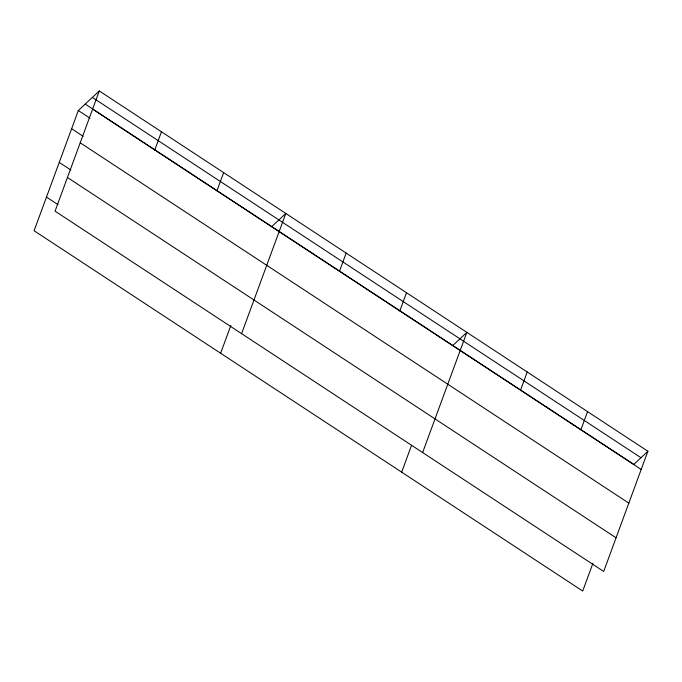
<?xml version="1.0" encoding="UTF-8"?>
<svg xmlns="http://www.w3.org/2000/svg" width="682" height="682" viewBox="0 0 682 682"><rect width="100%" height="100%" fill="white"/><g stroke="black" fill="none" stroke-linecap="round" stroke-linejoin="round"><path stroke-width="1.02" d="M99.291 90.953L55.063 211.147L603.681 571.456L647.9 451.262L99.291 90.953L78.319 110.544L34.1 230.738L582.709 591.047L592.914 563.323M154.771 149.98L161.464 131.788M216.944 190.815L223.645 172.623M220.627 353.242L230.823 325.519M241.59 333.651L285.818 213.457L271.768 226.586M339.466 271.291L346.166 253.09M399.814 310.924L406.515 292.723M401.672 472.14L411.502 445.414M422.635 452.558L466.855 332.364L452.814 345.484M520.511 390.189L527.203 371.997M580.859 429.822L587.552 411.63M647.9 451.262L633.851 464.391L85.241 104.082M92.368 97.415L640.978 457.724M92.599 109.146L641.208 469.455M78.319 110.544L89.871 118.131M71.627 128.736L83.178 136.323M80.212 142.811L628.821 503.12M59.24 162.401L70.792 169.98M67.45 177.49L616.059 537.8M46.487 197.081L58.03 204.66"/></g></svg>
